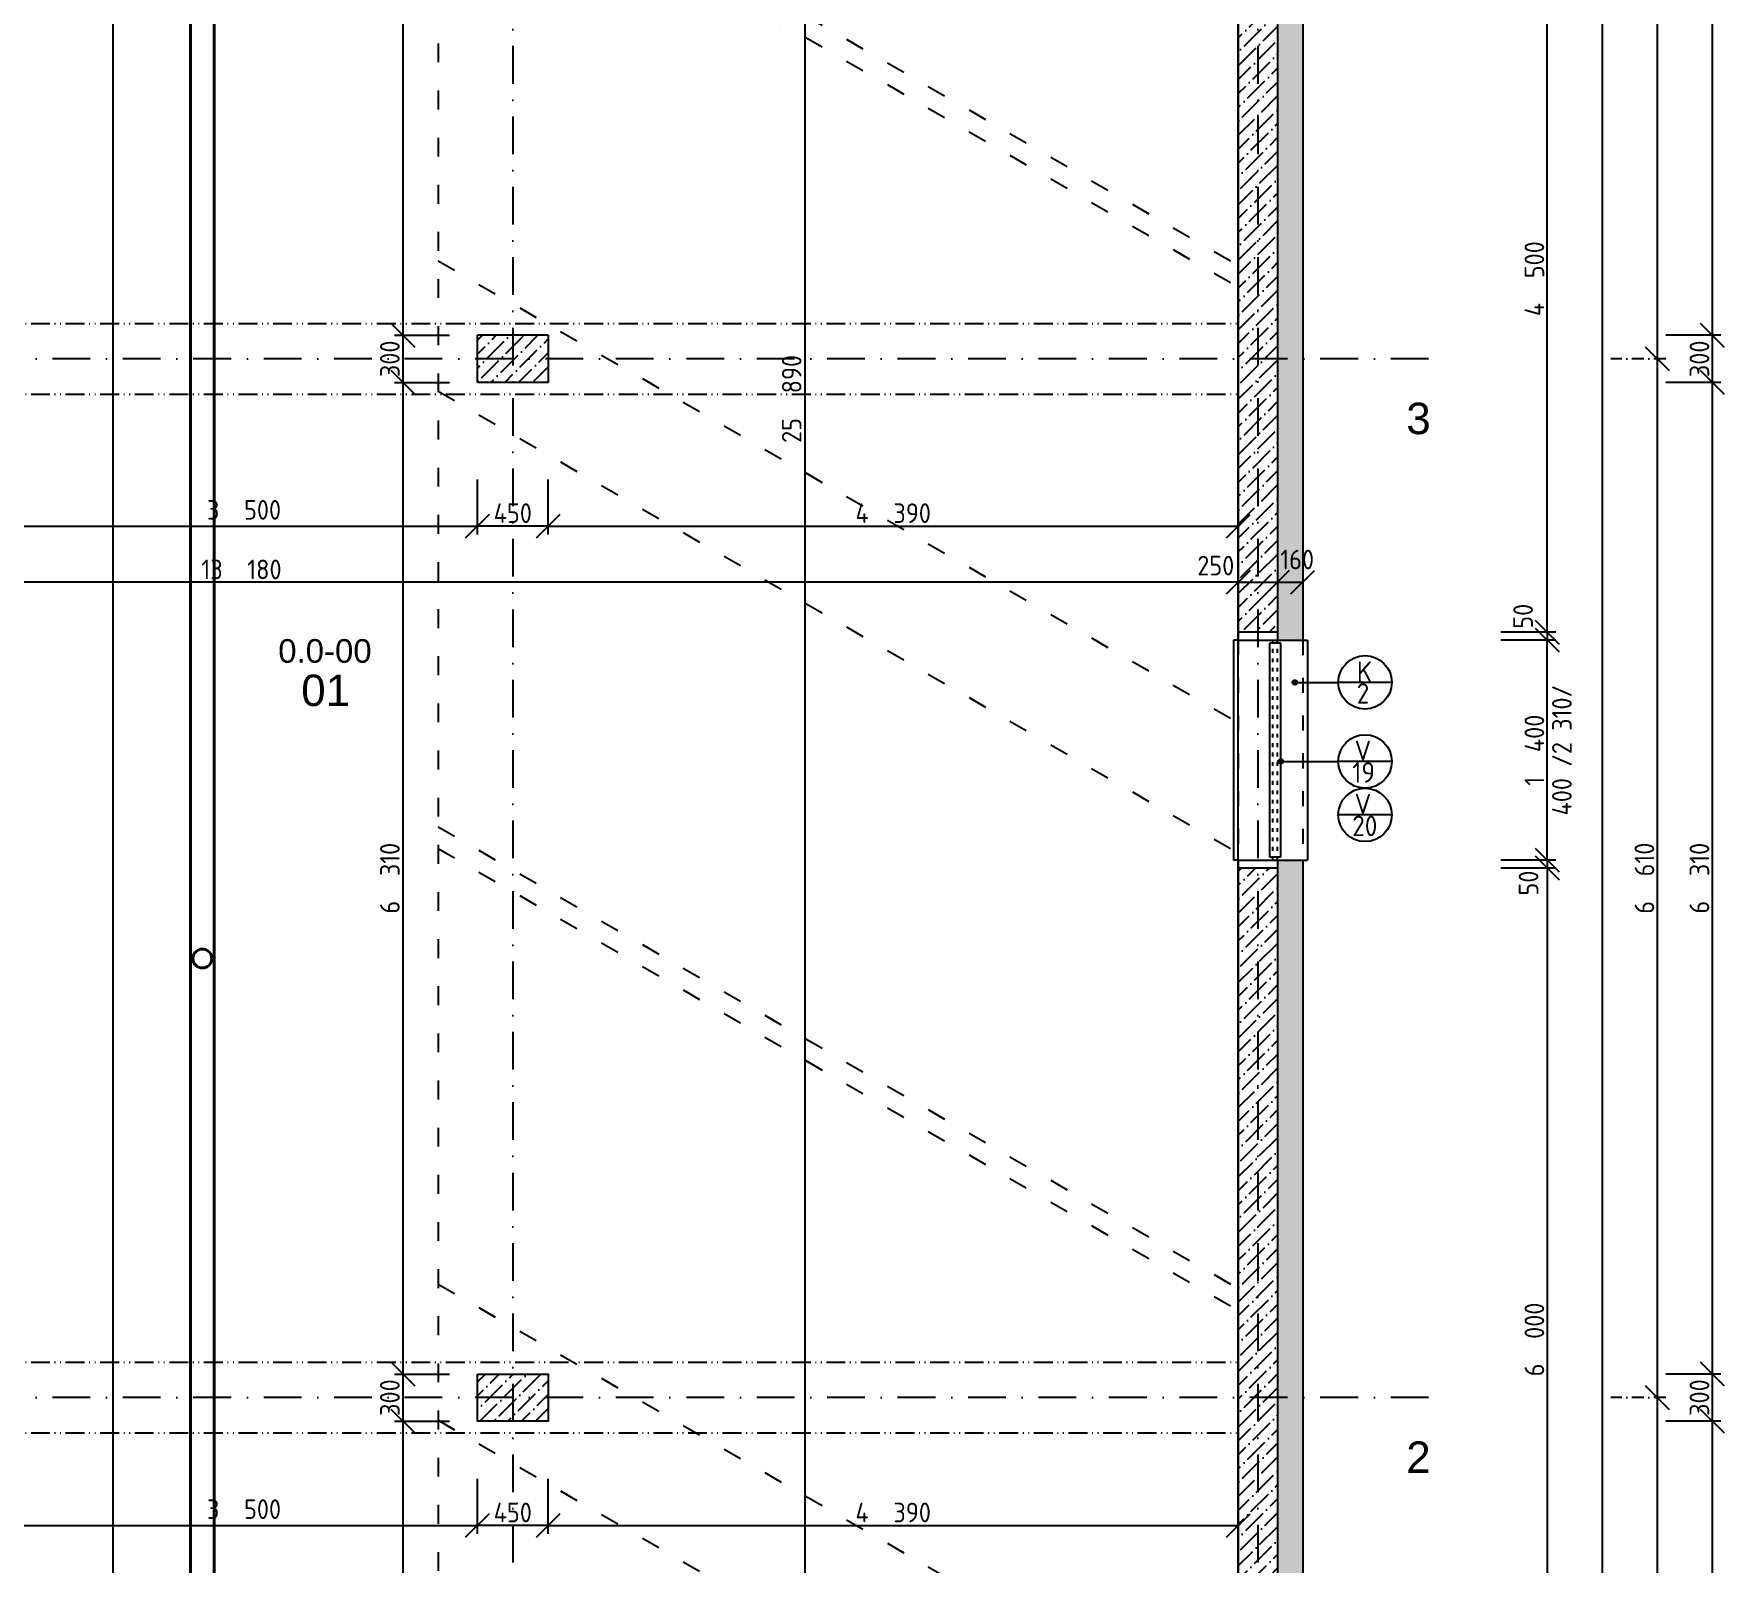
# Model space of a CAD drawing. Extents: x 4511820 to 5180432, y -1526536 to -944957.
# Drawn here: x 5033009 to 5043762, y -1426022 to -1416290 of the extents above; entities that cross this region are included whole.
import ezdxf

# ---------------------------------------------------------------- set-up
doc = ezdxf.new("R2010")
doc.units = 0
doc.header["$MEASUREMENT"] = 0
for name, pattern in [('ACAD_ISO03W100', [30, 12, -18]), ('ACAD_ISO12W100', [22, 12, -3, 0.5, -3, 0.5, -3]), ('BODKOCIARKOVANA_3', [5.6, 3, -1.3, 0, -1.3])]:
    doc.linetypes.add(name, pattern=pattern)
doc.layers.get('0').update_dxf_attribs({"linetype": 'CONTINUOUS'})
doc.layers.get('Defpoints').update_dxf_attribs({"color": 61, "linetype": 'CONTINUOUS'})
for name, color, linetype in [('KÓTY', 4, 'CONTINUOUS'), ('MÚRY', 1, 'CONTINUOUS'), ('OKNÁ', 143, 'CONTINUOUS'), ('osi', 253, 'CONTINUOUS'), ('Plochy', 41, 'CONTINUOUS'), ('POPIS', 7, 'CONTINUOUS'), ('POZEMOK', 7, 'CONTINUOUS'), ('TENKÁ', 7, 'CONTINUOUS'), ('ŠRAFY', 82, 'CONTINUOUS')]:
    doc.layers.add(name, color=color, linetype=linetype)
doc.layers.add('zz-kanal-daždová', color=136, linetype='CONTINUOUS', lineweight=40)
doc.styles.add('ARIAL', font='arial.ttf')
doc.styles.add('styl1', font='arial.ttf')
doc.styles.add('STYLE1', font='isocp.shx')
doc.dimstyles.new('STANDARD-50', dxfattribs={"dimtxt": 125, "dimasz": 150, "dimexe": 10, "dimexo": 200, "dimgap": 20, "dimtad": 1, "dimdsep": 46, "dimlunit": 6, "dimtxsty": 'STYLE1', "dimblk1": 'OBLIQUE', "dimblk2": 'OBLIQUE', "dimsah": 1, "dimcen": 2.5, "dimse1": 1, "dimse2": 1, "dimadec": 0, "dimazin": 0, "dimtfac": 1, "dimtmove": 1, "dimatfit": 3, "dimldrblk": 'OBLIQUE', "dimfxl": 1, "dimtolj": 1, "dimtzin": 0, "dimarcsym": 0})
pattern_1 = [(45, (584112, 0), (33.1456304, 121.533978), [156.25, -31.25, 0, -31.25])]
pattern_2 = [(0, (9e-09, -175781), (0, 43.3012702), [25, -50]), (120, (9e-09, -175781), (-37.5, -21.6506351), [25, -50]), (60, (25, -175781), (-37.5, 21.6506351), [25, -50])]

# ---------------------------------------------------------------- blocks, each defined once
blk = doc.blocks.new('_OBLIQUE')
at = {"color": 0, "linetype": 'ByBlock'}
blk.add_line((-0.5, -0.5), (0.5, 0.5), dxfattribs=at)
blk = doc.blocks.new('*D13440')
at = {"layer": 'Defpoints', "color": 0}
for p in [(5041881, -1411938), (5041881, -1418358), (5043337, -1418358)]:
    blk.add_point(p, dxfattribs=at)
at = {"layer": 'KÓTY', "color": 0, "lineweight": -2}
blk.add_line((5043337, -1411938), (5043337, -1418358), dxfattribs=at)
at = {"layer": 'KÓTY', "color": 0, "linetype": 'ByBlock', "lineweight": -2, "xscale": 150, "yscale": 150, "zscale": 150}
for p, rotation in [((5043337, -1411938), 90), ((5043337, -1418358), 270)]:
    blk.add_blockref('_OBLIQUE', p, dxfattribs=dict(at, rotation=rotation))
at = {"layer": 'KÓTY', "color": 0, "insert": (5043255, -1415148), "char_height": 125, "attachment_point": 5, "rotation": 90, "style": 'STYLE1'}
blk.add_mtext('\\A1;6ﾠ420', dxfattribs=at)
blk = doc.blocks.new('*D13441')
at = {"layer": 'Defpoints', "color": 0}
for p in [(5041881, -1418358), (5041881, -1424968), (5043337, -1424968)]:
    blk.add_point(p, dxfattribs=at)
at = {"layer": 'KÓTY', "color": 0, "lineweight": -2}
blk.add_line((5043337, -1418358), (5043337, -1424968), dxfattribs=at)
at = {"layer": 'KÓTY', "color": 0, "linetype": 'ByBlock', "lineweight": -2, "xscale": 150, "yscale": 150, "zscale": 150}
for p, rotation in [((5043337, -1418358), 90), ((5043337, -1424968), 270)]:
    blk.add_blockref('_OBLIQUE', p, dxfattribs=dict(at, rotation=rotation))
at = {"layer": 'KÓTY', "color": 0, "insert": (5043255, -1421663), "char_height": 125, "attachment_point": 5, "rotation": 90, "style": 'STYLE1'}
blk.add_mtext('\\A1;6ﾠ610', dxfattribs=at)
blk = doc.blocks.new('*D13442')
at = {"layer": 'Defpoints', "color": 0}
for p in [(5041881, -1424968), (5041881, -1431683), (5043337, -1431683)]:
    blk.add_point(p, dxfattribs=at)
at = {"layer": 'KÓTY', "color": 0, "lineweight": -2}
blk.add_line((5043337, -1424968), (5043337, -1431683), dxfattribs=at)
at = {"layer": 'KÓTY', "color": 0, "linetype": 'ByBlock', "lineweight": -2, "xscale": 150, "yscale": 150, "zscale": 150}
for p, rotation in [((5043337, -1424968), 90), ((5043337, -1431683), 270)]:
    blk.add_blockref('_OBLIQUE', p, dxfattribs=dict(at, rotation=rotation))
at = {"layer": 'KÓTY', "color": 0, "insert": (5043255, -1428326), "char_height": 125, "attachment_point": 5, "rotation": 90, "style": 'STYLE1'}
blk.add_mtext('\\A1;6ﾠ715', dxfattribs=at)
blk = doc.blocks.new('*D13444')
at = {"layer": 'Defpoints', "color": 0}
for p in [(5040921, -1398998), (5040921, -1431808), (5042987, -1431808)]:
    blk.add_point(p, dxfattribs=at)
at = {"layer": 'KÓTY', "color": 0, "lineweight": -2}
blk.add_line((5042987, -1398998), (5042987, -1431808), dxfattribs=at)
at = {"layer": 'KÓTY', "color": 0, "linetype": 'ByBlock', "lineweight": -2, "xscale": 150, "yscale": 150, "zscale": 150}
for p, rotation in [((5042987, -1398998), 90), ((5042987, -1431808), 270)]:
    blk.add_blockref('_OBLIQUE', p, dxfattribs=dict(at, rotation=rotation))
at = {"layer": 'KÓTY', "color": 0, "insert": (5042905, -1415403), "char_height": 125, "attachment_point": 5, "rotation": 90, "style": 'STYLE1'}
blk.add_mtext('\\A1;32ﾠ810', dxfattribs=at)
blk = doc.blocks.new('*D13448')
at = {"layer": 'Defpoints', "color": 0}
for p in [(5040541, -1412088), (5040541, -1418208), (5043687, -1418208)]:
    blk.add_point(p, dxfattribs=at)
at = {"layer": 'KÓTY', "color": 0, "lineweight": -2}
blk.add_line((5043687, -1412088), (5043687, -1418208), dxfattribs=at)
at = {"layer": 'KÓTY', "color": 0, "linetype": 'ByBlock', "lineweight": -2, "xscale": 150, "yscale": 150, "zscale": 150}
for p, rotation in [((5043687, -1412088), 90), ((5043687, -1418208), 270)]:
    blk.add_blockref('_OBLIQUE', p, dxfattribs=dict(at, rotation=rotation))
at = {"layer": 'KÓTY', "color": 0, "insert": (5043605, -1415148), "char_height": 125, "attachment_point": 5, "rotation": 90, "style": 'STYLE1'}
blk.add_mtext('\\A1;6ﾠ120', dxfattribs=at)
blk = doc.blocks.new('*D13449')
at = {"layer": 'Defpoints', "color": 0}
for p in [(5040541, -1418208), (5040541, -1418508), (5043687, -1418508)]:
    blk.add_point(p, dxfattribs=at)
at = {"layer": 'KÓTY', "color": 0, "lineweight": -2}
blk.add_line((5043687, -1418208), (5043687, -1418508), dxfattribs=at)
at = {"layer": 'KÓTY', "color": 0, "linetype": 'ByBlock', "lineweight": -2, "xscale": 150, "yscale": 150, "zscale": 150}
for p, rotation in [((5043687, -1418208), 90), ((5043687, -1418508), 270)]:
    blk.add_blockref('_OBLIQUE', p, dxfattribs=dict(at, rotation=rotation))
at = {"layer": 'KÓTY', "color": 0, "insert": (5043605, -1418358), "char_height": 125, "attachment_point": 5, "rotation": 90, "style": 'STYLE1'}
blk.add_mtext('\\A1;300', dxfattribs=at)
blk = doc.blocks.new('*D13450')
at = {"layer": 'Defpoints', "color": 0}
for p in [(5040541, -1418508), (5040541, -1424818), (5043687, -1424818)]:
    blk.add_point(p, dxfattribs=at)
at = {"layer": 'KÓTY', "color": 0, "lineweight": -2}
blk.add_line((5043687, -1418508), (5043687, -1424818), dxfattribs=at)
at = {"layer": 'KÓTY', "color": 0, "linetype": 'ByBlock', "lineweight": -2, "xscale": 150, "yscale": 150, "zscale": 150}
for p, rotation in [((5043687, -1418508), 90), ((5043687, -1424818), 270)]:
    blk.add_blockref('_OBLIQUE', p, dxfattribs=dict(at, rotation=rotation))
at = {"layer": 'KÓTY', "color": 0, "insert": (5043605, -1421663), "char_height": 125, "attachment_point": 5, "rotation": 90, "style": 'STYLE1'}
blk.add_mtext('\\A1;6ﾠ310', dxfattribs=at)
blk = doc.blocks.new('*D13451')
at = {"layer": 'Defpoints', "color": 0}
for p in [(5040541, -1424818), (5040541, -1425118), (5043687, -1425118)]:
    blk.add_point(p, dxfattribs=at)
at = {"layer": 'KÓTY', "color": 0, "lineweight": -2}
blk.add_line((5043687, -1424818), (5043687, -1425118), dxfattribs=at)
at = {"layer": 'KÓTY', "color": 0, "linetype": 'ByBlock', "lineweight": -2, "xscale": 150, "yscale": 150, "zscale": 150}
for p, rotation in [((5043687, -1424818), 90), ((5043687, -1425118), 270)]:
    blk.add_blockref('_OBLIQUE', p, dxfattribs=dict(at, rotation=rotation))
at = {"layer": 'KÓTY', "color": 0, "insert": (5043605, -1424968), "char_height": 125, "attachment_point": 5, "rotation": 90, "style": 'STYLE1'}
blk.add_mtext('\\A1;300', dxfattribs=at)
blk = doc.blocks.new('*D13452')
at = {"layer": 'Defpoints', "color": 0}
for p in [(5040541, -1425118), (5040910, -1431558), (5043687, -1431558)]:
    blk.add_point(p, dxfattribs=at)
at = {"layer": 'KÓTY', "color": 0, "lineweight": -2}
blk.add_line((5043687, -1425118), (5043687, -1431558), dxfattribs=at)
at = {"layer": 'KÓTY', "color": 0, "linetype": 'ByBlock', "lineweight": -2, "xscale": 150, "yscale": 150, "zscale": 150}
for p, rotation in [((5043687, -1425118), 90), ((5043687, -1431558), 270)]:
    blk.add_blockref('_OBLIQUE', p, dxfattribs=dict(at, rotation=rotation))
at = {"layer": 'KÓTY', "color": 0, "insert": (5043605, -1428338), "char_height": 125, "attachment_point": 5, "rotation": 90, "style": 'STYLE1'}
blk.add_mtext('\\A1;6ﾠ440', dxfattribs=at)
blk = doc.blocks.new('*D13456')
at = {"layer": 'Defpoints', "color": 0}
for p in [(5040921, -1420148), (5042637, -1420148), (5040921, -1421548)]:
    blk.add_point(p, dxfattribs=at)
at = {"layer": 'KÓTY', "color": 0, "lineweight": -2}
blk.add_line((5042637, -1421548), (5042637, -1420148), dxfattribs=at)
at = {"layer": 'KÓTY', "color": 0, "linetype": 'ByBlock', "lineweight": -2, "xscale": 150, "yscale": 150, "zscale": 150}
for p, rotation in [((5042637, -1420148), 90), ((5042637, -1421548), 270)]:
    blk.add_blockref('_OBLIQUE', p, dxfattribs=dict(at, rotation=rotation))
at = {"layer": 'KÓTY', "color": 0, "insert": (5042555, -1420848), "char_height": 125, "attachment_point": 5, "rotation": 90, "style": 'STYLE1'}
blk.add_mtext('\\A1;1ﾠ400', dxfattribs=at)
blk = doc.blocks.new('*D13457')
at = {"layer": 'Defpoints', "color": 0}
for p in [(5040921, -1415598), (5042637, -1415598), (5040921, -1420098)]:
    blk.add_point(p, dxfattribs=at)
at = {"layer": 'KÓTY', "color": 0, "lineweight": -2}
blk.add_line((5042637, -1420098), (5042637, -1415598), dxfattribs=at)
at = {"layer": 'KÓTY', "color": 0, "linetype": 'ByBlock', "lineweight": -2, "xscale": 150, "yscale": 150, "zscale": 150}
for p, rotation in [((5042637, -1415598), 90), ((5042637, -1420098), 270)]:
    blk.add_blockref('_OBLIQUE', p, dxfattribs=dict(at, rotation=rotation))
at = {"layer": 'KÓTY', "color": 0, "insert": (5042555, -1417848), "char_height": 125, "attachment_point": 5, "rotation": 90, "style": 'STYLE1'}
blk.add_mtext('\\A1;4ﾠ500', dxfattribs=at)
blk = doc.blocks.new('*D13470')
at = {"layer": 'Defpoints', "color": 0}
for p in [(5040921, -1420098), (5040921, -1420148), (5042637, -1420148)]:
    blk.add_point(p, dxfattribs=at)
at = {"layer": 'KÓTY', "color": 0, "lineweight": -2}
blk.add_line((5042637, -1420098), (5042637, -1420148), dxfattribs=at)
at = {"layer": 'KÓTY', "color": 0, "linetype": 'ByBlock', "lineweight": -2, "xscale": 150, "yscale": 150, "zscale": 150}
for p, rotation in [((5042637, -1420098), 90), ((5042637, -1420148), 270)]:
    blk.add_blockref('_OBLIQUE', p, dxfattribs=dict(at, rotation=rotation))
at = {"layer": 'KÓTY', "color": 0, "insert": (5042483, -1419996), "char_height": 125, "attachment_point": 5, "rotation": 90, "style": 'STYLE1'}
blk.add_mtext('\\A1;50', dxfattribs=at)
blk = doc.blocks.new('*D13471')
at = {"layer": 'Defpoints', "color": 0}
for p in [(5040921, -1421548), (5040921, -1421598), (5042637, -1421598)]:
    blk.add_point(p, dxfattribs=at)
at = {"layer": 'KÓTY', "color": 0, "lineweight": -2}
blk.add_line((5042637, -1421548), (5042637, -1421598), dxfattribs=at)
at = {"layer": 'KÓTY', "color": 0, "linetype": 'ByBlock', "lineweight": -2, "xscale": 150, "yscale": 150, "zscale": 150}
for p, rotation in [((5042637, -1421548), 90), ((5042637, -1421598), 270)]:
    blk.add_blockref('_OBLIQUE', p, dxfattribs=dict(at, rotation=rotation))
at = {"layer": 'KÓTY', "color": 0, "insert": (5042518, -1421694), "char_height": 125, "attachment_point": 5, "rotation": 90, "style": 'STYLE1'}
blk.add_mtext('\\A1;50', dxfattribs=at)
blk = doc.blocks.new('*D14942')
at = {"layer": 'Defpoints', "color": 0}
for p in [(5040921, -1421598), (5040921, -1427598), (5042637, -1427598)]:
    blk.add_point(p, dxfattribs=at)
at = {"layer": 'KÓTY', "color": 0, "lineweight": -2}
blk.add_line((5042637, -1421598), (5042637, -1427598), dxfattribs=at)
at = {"layer": 'KÓTY', "color": 0, "linetype": 'ByBlock', "lineweight": -2, "xscale": 150, "yscale": 150, "zscale": 150}
for p, rotation in [((5042637, -1421598), 90), ((5042637, -1427598), 270)]:
    blk.add_blockref('_OBLIQUE', p, dxfattribs=dict(at, rotation=rotation))
at = {"layer": 'KÓTY', "color": 0, "insert": (5042555, -1424598), "char_height": 125, "attachment_point": 5, "rotation": 90, "style": 'STYLE1'}
blk.add_mtext('\\A1;6ﾠ000', dxfattribs=at)
blk = doc.blocks.new('*D21689')
at = {"layer": 'Defpoints', "color": 0}
for p in [(5038656, -1405668), (5037913, -1431558), (5038656, -1431558)]:
    blk.add_point(p, dxfattribs=at)
at = {"layer": 'KÓTY', "color": 0, "lineweight": -2}
blk.add_line((5037913, -1405668), (5037913, -1431558), dxfattribs=at)
at = {"layer": 'KÓTY', "color": 0, "linetype": 'ByBlock', "lineweight": -2, "xscale": 150, "yscale": 150, "zscale": 150}
for p, rotation in [((5037913, -1405668), 90), ((5037913, -1431558), 270)]:
    blk.add_blockref('_OBLIQUE', p, dxfattribs=dict(at, rotation=rotation))
at = {"layer": 'KÓTY', "color": 0, "insert": (5037830, -1418613), "char_height": 125, "attachment_point": 5, "rotation": 90, "style": 'STYLE1'}
blk.add_mtext('\\A1;25ﾠ890', dxfattribs=at)
blk = doc.blocks.new('*D21699')
at = {"layer": 'Defpoints', "color": 0}
for p in [(5040671, -1417315), (5027491, -1417390), (5027491, -1419779)]:
    blk.add_point(p, dxfattribs=at)
at = {"layer": 'KÓTY', "color": 0, "lineweight": -2}
blk.add_line((5040671, -1419779), (5027491, -1419779), dxfattribs=at)
at = {"layer": 'KÓTY', "color": 0, "linetype": 'ByBlock', "lineweight": -2, "xscale": 150, "yscale": 150, "zscale": 150, "rotation": 180}
blk.add_blockref('_OBLIQUE', (5027491, -1419779), dxfattribs=at)
at = {"layer": 'KÓTY', "color": 0, "linetype": 'ByBlock', "lineweight": -2, "xscale": 150, "yscale": 150, "zscale": 150}
blk.add_blockref('_OBLIQUE', (5040671, -1419779), dxfattribs=at)
at = {"layer": 'KÓTY', "color": 0, "insert": (5034330, -1419698), "char_height": 125, "attachment_point": 5, "style": 'STYLE1'}
blk.add_mtext('\\A1;13ﾠ180', dxfattribs=at)
blk = doc.blocks.new('*D21700')
at = {"layer": 'Defpoints', "color": 0}
for p in [(5036281, -1417650), (5040671, -1417650), (5040671, -1419423)]:
    blk.add_point(p, dxfattribs=at)
at = {"layer": 'KÓTY', "color": 0, "lineweight": -2}
blk.add_line((5036281, -1419423), (5040671, -1419423), dxfattribs=at)
at = {"layer": 'KÓTY', "color": 0, "linetype": 'ByBlock', "lineweight": -2, "xscale": 150, "yscale": 150, "zscale": 150, "rotation": 180}
blk.add_blockref('_OBLIQUE', (5036281, -1419423), dxfattribs=at)
at = {"layer": 'KÓTY', "color": 0, "linetype": 'ByBlock', "lineweight": -2, "xscale": 150, "yscale": 150, "zscale": 150}
blk.add_blockref('_OBLIQUE', (5040671, -1419423), dxfattribs=at)
at = {"layer": 'KÓTY', "color": 0, "insert": (5038476, -1419340), "char_height": 125, "attachment_point": 5, "style": 'STYLE1'}
blk.add_mtext('\\A1;4ﾠ390', dxfattribs=at)
blk = doc.blocks.new('*D21701')
at = {"layer": 'Defpoints', "color": 0}
for p in [(5035831, -1417650), (5036281, -1417650), (5035831, -1419423)]:
    blk.add_point(p, dxfattribs=at)
at = {"layer": 'KÓTY', "color": 0, "lineweight": -2}
blk.add_line((5036281, -1419423), (5035831, -1419423), dxfattribs=at)
at = {"layer": 'KÓTY', "color": 0, "linetype": 'ByBlock', "lineweight": -2, "xscale": 150, "yscale": 150, "zscale": 150, "rotation": 180}
blk.add_blockref('_OBLIQUE', (5035831, -1419423), dxfattribs=at)
at = {"layer": 'KÓTY', "color": 0, "linetype": 'ByBlock', "lineweight": -2, "xscale": 150, "yscale": 150, "zscale": 150}
blk.add_blockref('_OBLIQUE', (5036281, -1419423), dxfattribs=at)
at = {"layer": 'KÓTY', "color": 0, "insert": (5036056, -1419340), "char_height": 125, "attachment_point": 5, "style": 'STYLE1'}
blk.add_mtext('\\A1;450', dxfattribs=at)
blk = doc.blocks.new('*D21702')
at = {"layer": 'Defpoints', "color": 0}
for p in [(5032331, -1417650), (5035831, -1417650), (5035831, -1419423)]:
    blk.add_point(p, dxfattribs=at)
at = {"layer": 'KÓTY', "color": 0, "lineweight": -2}
blk.add_line((5032331, -1419423), (5035831, -1419423), dxfattribs=at)
at = {"layer": 'KÓTY', "color": 0, "linetype": 'ByBlock', "lineweight": -2, "xscale": 150, "yscale": 150, "zscale": 150, "rotation": 180}
blk.add_blockref('_OBLIQUE', (5032331, -1419423), dxfattribs=at)
at = {"layer": 'KÓTY', "color": 0, "linetype": 'ByBlock', "lineweight": -2, "xscale": 150, "yscale": 150, "zscale": 150}
blk.add_blockref('_OBLIQUE', (5035831, -1419423), dxfattribs=at)
at = {"layer": 'KÓTY', "color": 0, "insert": (5034346, -1419319), "char_height": 125, "attachment_point": 5, "style": 'STYLE1'}
blk.add_mtext('\\A1;3ﾠ500', dxfattribs=at)
blk = doc.blocks.new('*D21705')
at = {"layer": 'Defpoints', "color": 0}
for p in [(5040671, -1419779), (5040921, -1419779), (5040921, -1419779)]:
    blk.add_point(p, dxfattribs=at)
at = {"layer": 'KÓTY', "color": 0, "lineweight": -2}
blk.add_line((5040671, -1419779), (5040921, -1419779), dxfattribs=at)
at = {"layer": 'KÓTY', "color": 0, "linetype": 'ByBlock', "lineweight": -2, "xscale": 150, "yscale": 150, "zscale": 150, "rotation": 180}
blk.add_blockref('_OBLIQUE', (5040671, -1419779), dxfattribs=at)
at = {"layer": 'KÓTY', "color": 0, "linetype": 'ByBlock', "lineweight": -2, "xscale": 150, "yscale": 150, "zscale": 150}
blk.add_blockref('_OBLIQUE', (5040921, -1419779), dxfattribs=at)
at = {"layer": 'KÓTY', "color": 0, "insert": (5040528, -1419674), "char_height": 125, "attachment_point": 5, "style": 'STYLE1'}
blk.add_mtext('\\A1;250', dxfattribs=at)
blk = doc.blocks.new('*D21706')
at = {"layer": 'Defpoints', "color": 0}
for p in [(5040921, -1419779), (5041081, -1419779), (5041081, -1419779)]:
    blk.add_point(p, dxfattribs=at)
at = {"layer": 'KÓTY', "color": 0, "lineweight": -2}
blk.add_line((5040921, -1419779), (5041081, -1419779), dxfattribs=at)
at = {"layer": 'KÓTY', "color": 0, "linetype": 'ByBlock', "lineweight": -2, "xscale": 150, "yscale": 150, "zscale": 150, "rotation": 180}
blk.add_blockref('_OBLIQUE', (5040921, -1419779), dxfattribs=at)
at = {"layer": 'KÓTY', "color": 0, "linetype": 'ByBlock', "lineweight": -2, "xscale": 150, "yscale": 150, "zscale": 150}
blk.add_blockref('_OBLIQUE', (5041081, -1419779), dxfattribs=at)
at = {"layer": 'KÓTY', "color": 0, "insert": (5041046, -1419635), "char_height": 125, "attachment_point": 5, "style": 'STYLE1'}
blk.add_mtext('\\A1;160', dxfattribs=at)
blk = doc.blocks.new('*D21752')
at = {"layer": 'Defpoints', "color": 0}
for p in [(5035831, -1412088), (5035357, -1418208), (5035831, -1418208)]:
    blk.add_point(p, dxfattribs=at)
at = {"layer": 'KÓTY', "color": 0, "lineweight": -2}
blk.add_line((5035357, -1412088), (5035357, -1418208), dxfattribs=at)
at = {"layer": 'KÓTY', "color": 0, "linetype": 'ByBlock', "lineweight": -2, "xscale": 150, "yscale": 150, "zscale": 150}
for p, rotation in [((5035357, -1412088), 90), ((5035357, -1418208), 270)]:
    blk.add_blockref('_OBLIQUE', p, dxfattribs=dict(at, rotation=rotation))
at = {"layer": 'KÓTY', "color": 0, "insert": (5035274, -1415148), "char_height": 125, "attachment_point": 5, "rotation": 90, "style": 'STYLE1'}
blk.add_mtext('\\A1;6ﾠ120', dxfattribs=at)
blk = doc.blocks.new('*D21753')
at = {"layer": 'Defpoints', "color": 0}
for p in [(5035831, -1418508), (5035357, -1424818), (5035831, -1424818)]:
    blk.add_point(p, dxfattribs=at)
at = {"layer": 'KÓTY', "color": 0, "lineweight": -2}
blk.add_line((5035357, -1418508), (5035357, -1424818), dxfattribs=at)
at = {"layer": 'KÓTY', "color": 0, "linetype": 'ByBlock', "lineweight": -2, "xscale": 150, "yscale": 150, "zscale": 150}
for p, rotation in [((5035357, -1418508), 90), ((5035357, -1424818), 270)]:
    blk.add_blockref('_OBLIQUE', p, dxfattribs=dict(at, rotation=rotation))
at = {"layer": 'KÓTY', "color": 0, "insert": (5035274, -1421663), "char_height": 125, "attachment_point": 5, "rotation": 90, "style": 'STYLE1'}
blk.add_mtext('\\A1;6ﾠ310', dxfattribs=at)
blk = doc.blocks.new('*D21754')
at = {"layer": 'Defpoints', "color": 0}
for p in [(5035831, -1425118), (5035357, -1431558), (5036031, -1431558)]:
    blk.add_point(p, dxfattribs=at)
at = {"layer": 'KÓTY', "color": 0, "lineweight": -2}
blk.add_line((5035357, -1425118), (5035357, -1431558), dxfattribs=at)
at = {"layer": 'KÓTY', "color": 0, "linetype": 'ByBlock', "lineweight": -2, "xscale": 150, "yscale": 150, "zscale": 150}
for p, rotation in [((5035357, -1425118), 90), ((5035357, -1431558), 270)]:
    blk.add_blockref('_OBLIQUE', p, dxfattribs=dict(at, rotation=rotation))
at = {"layer": 'KÓTY', "color": 0, "insert": (5035274, -1428338), "char_height": 125, "attachment_point": 5, "rotation": 90, "style": 'STYLE1'}
blk.add_mtext('\\A1;6ﾠ440', dxfattribs=at)
blk = doc.blocks.new('*D21755')
at = {"layer": 'Defpoints', "color": 0}
for p in [(5035831, -1418208), (5035357, -1418508), (5035831, -1418508)]:
    blk.add_point(p, dxfattribs=at)
at = {"layer": 'KÓTY', "color": 0, "lineweight": -2}
blk.add_line((5035357, -1418208), (5035357, -1418508), dxfattribs=at)
at = {"layer": 'KÓTY', "color": 0, "linetype": 'ByBlock', "lineweight": -2, "xscale": 150, "yscale": 150, "zscale": 150}
for p, rotation in [((5035357, -1418208), 90), ((5035357, -1418508), 270)]:
    blk.add_blockref('_OBLIQUE', p, dxfattribs=dict(at, rotation=rotation))
at = {"layer": 'KÓTY', "color": 0, "insert": (5035274, -1418358), "char_height": 125, "attachment_point": 5, "rotation": 90, "style": 'STYLE1'}
blk.add_mtext('\\A1;300', dxfattribs=at)
blk = doc.blocks.new('*D21756')
at = {"layer": 'Defpoints', "color": 0}
for p in [(5035831, -1424818), (5035357, -1425118), (5035831, -1425118)]:
    blk.add_point(p, dxfattribs=at)
at = {"layer": 'KÓTY', "color": 0, "lineweight": -2}
blk.add_line((5035357, -1424818), (5035357, -1425118), dxfattribs=at)
at = {"layer": 'KÓTY', "color": 0, "linetype": 'ByBlock', "lineweight": -2, "xscale": 150, "yscale": 150, "zscale": 150}
for p, rotation in [((5035357, -1424818), 90), ((5035357, -1425118), 270)]:
    blk.add_blockref('_OBLIQUE', p, dxfattribs=dict(at, rotation=rotation))
at = {"layer": 'KÓTY', "color": 0, "insert": (5035274, -1424968), "char_height": 125, "attachment_point": 5, "rotation": 90, "style": 'STYLE1'}
blk.add_mtext('\\A1;300', dxfattribs=at)
blk = doc.blocks.new('*D21758')
at = {"layer": 'Defpoints', "color": 0}
for p in [(5036281, -1424009), (5040671, -1424009), (5040671, -1425782)]:
    blk.add_point(p, dxfattribs=at)
at = {"layer": 'KÓTY', "color": 0, "lineweight": -2}
blk.add_line((5036281, -1425782), (5040671, -1425782), dxfattribs=at)
at = {"layer": 'KÓTY', "color": 0, "linetype": 'ByBlock', "lineweight": -2, "xscale": 150, "yscale": 150, "zscale": 150, "rotation": 180}
blk.add_blockref('_OBLIQUE', (5036281, -1425782), dxfattribs=at)
at = {"layer": 'KÓTY', "color": 0, "linetype": 'ByBlock', "lineweight": -2, "xscale": 150, "yscale": 150, "zscale": 150}
blk.add_blockref('_OBLIQUE', (5040671, -1425782), dxfattribs=at)
at = {"layer": 'KÓTY', "color": 0, "insert": (5038476, -1425699), "char_height": 125, "attachment_point": 5, "style": 'STYLE1'}
blk.add_mtext('\\A1;4ﾠ390', dxfattribs=at)
blk = doc.blocks.new('*D21759')
at = {"layer": 'Defpoints', "color": 0}
for p in [(5035831, -1424009), (5036281, -1424009), (5035831, -1425782)]:
    blk.add_point(p, dxfattribs=at)
at = {"layer": 'KÓTY', "color": 0, "lineweight": -2}
blk.add_line((5036281, -1425782), (5035831, -1425782), dxfattribs=at)
at = {"layer": 'KÓTY', "color": 0, "linetype": 'ByBlock', "lineweight": -2, "xscale": 150, "yscale": 150, "zscale": 150, "rotation": 180}
blk.add_blockref('_OBLIQUE', (5035831, -1425782), dxfattribs=at)
at = {"layer": 'KÓTY', "color": 0, "linetype": 'ByBlock', "lineweight": -2, "xscale": 150, "yscale": 150, "zscale": 150}
blk.add_blockref('_OBLIQUE', (5036281, -1425782), dxfattribs=at)
at = {"layer": 'KÓTY', "color": 0, "insert": (5036056, -1425699), "char_height": 125, "attachment_point": 5, "style": 'STYLE1'}
blk.add_mtext('\\A1;450', dxfattribs=at)
blk = doc.blocks.new('*D21760')
at = {"layer": 'Defpoints', "color": 0}
for p in [(5032331, -1424009), (5035831, -1424009), (5035831, -1425782)]:
    blk.add_point(p, dxfattribs=at)
at = {"layer": 'KÓTY', "color": 0, "lineweight": -2}
blk.add_line((5032331, -1425782), (5035831, -1425782), dxfattribs=at)
at = {"layer": 'KÓTY', "color": 0, "linetype": 'ByBlock', "lineweight": -2, "xscale": 150, "yscale": 150, "zscale": 150, "rotation": 180}
blk.add_blockref('_OBLIQUE', (5032331, -1425782), dxfattribs=at)
at = {"layer": 'KÓTY', "color": 0, "linetype": 'ByBlock', "lineweight": -2, "xscale": 150, "yscale": 150, "zscale": 150}
blk.add_blockref('_OBLIQUE', (5035831, -1425782), dxfattribs=at)
at = {"layer": 'KÓTY', "color": 0, "insert": (5034346, -1425678), "char_height": 125, "attachment_point": 5, "style": 'STYLE1'}
blk.add_mtext('\\A1;3ﾠ500', dxfattribs=at)
blk = doc.blocks.new('*D21768')
at = {"layer": 'Defpoints', "color": 0}
for p in [(5034056, -1398998), (5033512, -1431558), (5034031, -1431558)]:
    blk.add_point(p, dxfattribs=at)
at = {"layer": 'KÓTY', "color": 0, "lineweight": -2}
blk.add_line((5033512, -1398998), (5033512, -1431558), dxfattribs=at)
at = {"layer": 'KÓTY', "color": 0, "linetype": 'ByBlock', "lineweight": -2, "xscale": 150, "yscale": 150, "zscale": 150}
for p, rotation in [((5033512, -1398998), 90), ((5033512, -1431558), 270)]:
    blk.add_blockref('_OBLIQUE', p, dxfattribs=dict(at, rotation=rotation))
at = {"layer": 'KÓTY', "color": 0, "insert": (5033430, -1415278), "char_height": 125, "attachment_point": 5, "rotation": 90, "style": 'STYLE1'}
blk.add_mtext('\\A1;32ﾠ560', dxfattribs=at)

msp = doc.modelspace()

# ---------------------------------------------------------------- hatches: boundary and pattern name
at = {"layer": 'TENKÁ'}
h = msp.add_hatch(color=256, dxfattribs=at)
h.dxf.hatch_style = 1
h.paths.add_polyline_path([(5041045.827, -1420416.814, 2.414213562), (5041030.827, -1420431.814, 0.414213562)])
h = msp.add_hatch(color=256, dxfattribs=at)
h.dxf.hatch_style = 1
h.paths.add_polyline_path([(5040956, -1420920.047, 2.414213563), (5040941, -1420935.047, 0.414213562)])
at = {"layer": 'ŠRAFY'}
h = msp.add_hatch(dxfattribs=at)
h.set_pattern_fill('ANSI36', color=256, scale=500)
h.set_pattern_definition(pattern_1)
h.paths.add_polyline_path([(5040671, -1420098.048), (5040921, -1420098.048), (5040921, -1415598.048), (5040671, -1415598.048), (5040671, -1416019.23), (5040671, -1418133.048), (5040671, -1418583.048), (5040671, -1419021.452)])
h = msp.add_hatch(dxfattribs=at)
h.set_pattern_fill('HEX', color=256, scale=200)
h.set_pattern_definition(pattern_2)
h.paths.add_polyline_path([(5040921, -1420148.048), (5040961, -1420148.048), (5041081, -1420148.048), (5041081, -1415548.048), (5040961, -1415548.048), (5040921, -1415548.048), (5040921, -1415598.048), (5040921, -1420098.048)])
h.paths.add_polyline_path([(5040914.201, -1419509.857), (5041176.799, -1419509.857), (5041176.799, -1419759.857), (5040914.201, -1419759.857)], flags=9)
h = msp.add_hatch(dxfattribs=at)
h.set_pattern_fill('ANSI36', color=256, scale=500)
h.set_pattern_definition(pattern_1)
h.paths.add_polyline_path([(5035831, -1418508.048), (5036281, -1418508.048), (5036281, -1418208.048), (5035831, -1418208.048)])
h = msp.add_hatch(dxfattribs=at)
h.set_pattern_fill('ANSI36', color=256, scale=500)
h.set_pattern_definition(pattern_1)
h.paths.add_polyline_path([(5040671, -1426602.825), (5040671, -1426993.048), (5040671, -1427073.048), (5040671, -1427463.048), (5040671, -1427543.048), (5040671, -1427598.048), (5040921, -1427598.048), (5040921, -1421598.048), (5040671, -1421598.048), (5040671, -1424274.041), (5040671, -1424412.605), (5040671, -1424743.048), (5040671, -1425193.048)])
h = msp.add_hatch(dxfattribs=at)
h.set_pattern_fill('HEX', color=256, scale=200)
h.set_pattern_definition(pattern_2)
h.paths.add_polyline_path([(5040921, -1427648.048), (5040961, -1427648.048), (5041081, -1427648.048), (5041081, -1421548.048), (5040961, -1421548.048), (5040921, -1421548.048), (5040921, -1421598.048), (5040921, -1427598.048)])
h = msp.add_hatch(dxfattribs=at)
h.set_pattern_fill('ANSI36', color=256, scale=500)
h.set_pattern_definition(pattern_1)
h.paths.add_polyline_path([(5036281, -1425118.048), (5036281, -1424818.048), (5035831, -1424818.048), (5035831, -1425118.048)])

# ---------------------------------------------------------------- linework, layer by layer
at = {"layer": 'KÓTY'}
for p, q in [((5035303.097, -1418208.048), (5035653.097, -1418208.048)), ((5035831, -1425835.26), (5035831, -1425485.26)), ((5036281, -1425835.26), (5036281, -1425485.26))]:
    msp.add_line(p, q, dxfattribs=at)
at = {"layer": 'KÓTY', "ltscale": 0.25}
for p, q in [((5043740.903, -1418208.048), (5043390.903, -1418208.048)), ((5043740.903, -1418508.048), (5043390.903, -1418508.048)), ((5042690.903, -1420098.048), (5042340.903, -1420098.048)), ((5042690.903, -1420148.048), (5042340.903, -1420148.048)), ((5042690.903, -1421548.048), (5042340.903, -1421548.048)), ((5042690.903, -1421598.048), (5042340.903, -1421598.048)), ((5043740.903, -1424818.048), (5043390.903, -1424818.048)), ((5043740.903, -1425118.048), (5043390.903, -1425118.048))]:
    msp.add_line(p, q, dxfattribs=at)
at = {"layer": 'KÓTY', "linetype": 'BODKOCIARKOVANA_3', "ltscale": 25}
for p, q in [((5043390.903, -1418358.048), (5043040.903, -1418358.048)), ((5043390.903, -1424968.048), (5043040.903, -1424968.048))]:
    msp.add_line(p, q, dxfattribs=at)
at = {"layer": 'KÓTY', "ltscale": 25}
for p, q in [((5035303.097, -1418508.048), (5035653.097, -1418508.048)), ((5035831, -1419476.26), (5035831, -1419126.26)), ((5036281, -1419476.26), (5036281, -1419126.26)), ((5035303.097, -1424818.048), (5035653.097, -1424818.048)), ((5035303.097, -1425118.048), (5035653.097, -1425118.048))]:
    msp.add_line(p, q, dxfattribs=at)
at = {"layer": 'MÚRY'}
for p, q in [((5040671, -1415548.048), (5040671, -1420148.048)), ((5041081, -1415548.048), (5041081, -1420148.048)), ((5036281, -1418208.048), (5035831, -1418208.048)), ((5035831, -1418508.048), (5035831, -1418208.048)), ((5036281, -1418208.048), (5036281, -1418508.048)), ((5036281, -1418508.048), (5035831, -1418508.048)), ((5040671, -1420148.048), (5041081, -1420148.048)), ((5040671, -1421548.048), (5040671, -1427648.048)), ((5040671, -1421548.048), (5041081, -1421548.048)), ((5041081, -1421548.048), (5041081, -1427648.048))]:
    msp.add_line(p, q, dxfattribs=at)
msp.add_lwpolyline([(5035831, -1424818.048), (5036281, -1424818.048), (5036281, -1425118.048), (5035831, -1425118.048)], close=True, dxfattribs=at)
at = {"layer": 'OKNÁ', "color": 8, "ltscale": 2}
for p, q in [((5040871, -1421528.048), (5040871, -1420168.048)), ((5040941, -1420168.048), (5040871, -1420168.048)), ((5040941, -1421528.048), (5040941, -1420168.048)), ((5040941, -1421528.048), (5040871, -1421528.048))]:
    msp.add_line(p, q, dxfattribs=at)
at = {"layer": 'OKNÁ', "color": 8, "linetype": 'ACAD_ISO03W100', "ltscale": 2}
for p, q in [((5040891, -1421548.048), (5040891, -1420148.048)), ((5040921, -1421548.048), (5040921, -1420148.048))]:
    msp.add_line(p, q, dxfattribs=at)
at = {"layer": 'osi', "linetype": 'BODKOCIARKOVANA_3', "ltscale": 80}
for p, q in [((5036056, -1396650.857), (5036056, -1434168.048)), ((5040796, -1396650.857), (5040796, -1434168.048)), ((5041881, -1418358.048), (4978211, -1418358.048)), ((5041881, -1424968.048), (4978211, -1424968.048))]:
    msp.add_line(p, q, dxfattribs=at)
at = {"layer": 'Plochy'}
msp.add_lwpolyline([(5027491, -1431558.048), (5040671, -1431558.048), (5040671, -1405668.048), (5035831, -1405668.048), (5035831, -1398948.048), (5032331, -1398948.048), (5032331, -1399248.048), (5031881, -1399248.048), (5031881, -1398948.048), (5028051, -1398948.048), (5028051, -1399548.048), (5028391, -1399548.048), (5028391, -1400448.048), (5027941, -1400448.048), (5027941, -1400748.048), (5027491, -1400748.048)], close=True, dxfattribs=at)
at = {"layer": 'POZEMOK', "linetype": 'ACAD_ISO03W100', "ltscale": 10}
for p, q in [((5035581, -1397450.857), (5035581, -1431508.048)), ((5035581, -1414824.328), (5040671, -1417763.041)), ((5035581, -1414962.892), (5040671, -1417901.605)), ((5035581, -1417734.173), (5040671, -1420672.886)), ((5035581, -1418564.046), (5040671, -1421502.759)), ((5035581, -1421335.328), (5040671, -1424274.041)), ((5035581, -1421473.892), (5040671, -1424412.605)), ((5035581, -1424245.173), (5040461.703, -1427063.048)), ((5035581, -1425112.275), (5040671, -1428050.988))]:
    msp.add_line(p, q, dxfattribs=at)
at = {"layer": 'TENKÁ'}
for p, q in [((5040921, -1415548.048), (5040921, -1420148.048)), ((5040921, -1420098.048), (5040671, -1420098.048)), ((5040921, -1421598.048), (5040671, -1421598.048)), ((5040921, -1421548.048), (5040921, -1427648.048))]:
    msp.add_line(p, q, dxfattribs=at)
at = {"layer": 'TENKÁ', "linetype": 'ACAD_ISO12W100', "ltscale": 10}
for p, q in [((5027491, -1418133.048), (5040671, -1418133.048)), ((5027491, -1418583.048), (5040671, -1418583.048)), ((5027491, -1424743.048), (5040671, -1424743.048)), ((5027491, -1425193.048), (5040671, -1425193.048)), ((5027491, -1425193.048), (5040671, -1425193.048))]:
    msp.add_line(p, q, dxfattribs=at)
at = {"layer": 'TENKÁ', "ltscale": 0.25}
for p, q in [((5040641, -1420148.048), (5040641, -1421548.048)), ((5040671, -1420148.048), (5040641, -1420148.048)), ((5041081, -1420148.048), (5041111, -1420148.048)), ((5041111, -1420148.048), (5041111, -1421548.048)), ((5041015.827, -1420416.814), (5041307.729, -1420416.814)), ((5041647.729, -1420416.814), (5041307.729, -1420416.814)), ((5040926, -1420920.047), (5041307.729, -1420920.047)), ((5041647.729, -1420920.047), (5041307.729, -1420920.047)), ((5041647.729, -1421260.047), (5041307.729, -1421260.047)), ((5040671, -1421548.048), (5040641, -1421548.048)), ((5041081, -1421548.048), (5041111, -1421548.048))]:
    msp.add_line(p, q, dxfattribs=at)
at = {"layer": 'TENKÁ', "linetype": 'ACAD_ISO03W100', "ltscale": 8}
for p, q in [((5040671, -1420148.048), (5040671, -1421548.048)), ((5041081, -1420148.048), (5041081, -1421548.048))]:
    msp.add_line(p, q, dxfattribs=at)
at = {"layer": 'TENKÁ', "ltscale": 0.25}
for centre in [(5041477.729, -1420416.814), (5041477.729, -1420920.047), (5041477.729, -1421260.047)]:
    msp.add_circle(centre, 170, dxfattribs=at)
at = {"layer": 'TENKÁ'}
for centre in [(5041030.827, -1420416.814), (5040941, -1420920.047)]:
    msp.add_circle(centre, 15, dxfattribs=at)
at = {"layer": 'zz-kanal-daždová'}
for p, q in [((5034006, -1431298.048), (5034006, -1399298.048)), ((5034156, -1431298.048), (5034156, -1399298.048))]:
    msp.add_line(p, q, dxfattribs=at)
msp.add_circle((5034081, -1422174.138), 60, dxfattribs=at)

# ---------------------------------------------------------------- texts
at = {"layer": 'KÓTY', "insert": (5042729.957, -1420848.048), "char_height": 125, "attachment_point": 5, "rotation": 90, "style": 'STYLE1'}
msp.add_mtext('\\A1;400 /2 310/', dxfattribs=at)
at = {"layer": 'POPIS', "lineweight": 40, "ltscale": 0.25, "style": 'ARIAL'}
for s, height, p in [('0.0-00', 150, (5034563.769, -1420291.675)), ('01', 200, (5034710.138, -1420567.377))]:
    msp.add_text(s, height=height, dxfattribs=at).set_placement(p)
at = {"layer": 'TENKÁ', "ltscale": 0.25, "style": 'styl1'}
for s, p in [('3', (5041740.054, -1418837.126)), ('2', (5041740.054, -1425447.126))]:
    msp.add_text(s, height=200, dxfattribs=at).set_placement(p)
at = {"layer": 'TENKÁ', "style": 'STYLE1'}
for s, p in [('K', (5041425.699, -1420413.314)), ('2', (5041424.699, -1420551.95)), ('V', (5041411.699, -1420916.547)), ('19', (5041396.199, -1421055.184)), ('V', (5041411.699, -1421256.547)), ('20', (5041396.199, -1421395.184))]:
    msp.add_text(s, height=130, dxfattribs=at).set_placement(p)

# ---------------------------------------------------------------- dimensions: what is measured, and where the dimension line sits
at = {"layer": 'KÓTY'}
for base, p1, p2, picture, middle in [((5033512.5, -1431558.048), (5034056, -1398998.048), (5034031, -1431558.048), '*D21768', (5033429.957, -1415278.048)), ((5037913, -1431558.048), (5038656, -1405668.048), (5038656, -1431558.048), '*D21689', (5037830.457, -1418613.048)), ((5035356.5, -1418208.048), (5035831, -1412088.048), (5035831, -1418208.048), '*D21752', (5035273.957, -1415148.048)), ((5035356.5, -1418508.048), (5035831, -1418208.048), (5035831, -1418508.048), '*D21755', (5035274, -1418358.048)), ((5035356.5, -1424818.048), (5035831, -1418508.048), (5035831, -1424818.048), '*D21753', (5035273.957, -1421663.048)), ((5035356.5, -1425118.048), (5035831, -1424818.048), (5035831, -1425118.048), '*D21756', (5035274, -1424968.048)), ((5035356.5, -1431558.048), (5035831, -1425118.048), (5036031, -1431558.048), '*D21754', (5035273.957, -1428338.048))]:
    dim = msp.add_linear_dim(base=base, p1=p1, p2=p2, angle=90, dimstyle='STANDARD-50', override={"dimtxsty": 'STYLE1', "dimldrblk": 'OBLIQUE'}, dxfattribs=at)
    dim.commit()
    dim.dimension.update_dxf_attribs({"geometry": picture, "text_midpoint": middle})
for base, p1, p2, picture, middle in [((5042987.5, -1431808.048), (5040921, -1398998.048), (5040921, -1431808.048), '*D13444', (5042904.957, -1415403.048)), ((5043337.5, -1418358.048), (5041881, -1411938.048), (5041881, -1418358.048), '*D13440', (5043254.957, -1415148.048)), ((5043687.5, -1418208.048), (5040541, -1412088.048), (5040541, -1418208.048), '*D13448', (5043604.957, -1415148.048)), ((5042637.5, -1415598.048), (5040921, -1420098.048), (5040921, -1415598.048), '*D13457', (5042554.957, -1417848.048)), ((5043687.5, -1418508.048), (5040541, -1418208.048), (5040541, -1418508.048), '*D13449', (5043605, -1418358.048)), ((5043337.5, -1424968.048), (5041881, -1418358.048), (5041881, -1424968.048), '*D13441', (5043254.957, -1421663.048)), ((5043687.5, -1424818.048), (5040541, -1418508.048), (5040541, -1424818.048), '*D13450', (5043604.957, -1421663.048)), ((5042637.5, -1420148.048), (5040921, -1421548.048), (5040921, -1420148.048), '*D13456', (5042554.957, -1420848.048)), ((5042637.5, -1427598.048), (5040921, -1421598.048), (5040921, -1427598.048), '*D14942', (5042554.957, -1424598.048)), ((5043687.5, -1425118.048), (5040541, -1424818.048), (5040541, -1425118.048), '*D13451', (5043605, -1424968.048)), ((5043337.5, -1431683.048), (5041881, -1424968.048), (5041881, -1431683.048), '*D13442', (5043254.957, -1428325.548)), ((5043687.5, -1431558.048), (5040541, -1425118.048), (5040910.11, -1431558.048), '*D13452', (5043604.957, -1428338.048))]:
    dim = msp.add_linear_dim(base=base, p1=p1, p2=p2, angle=90, dimstyle='STANDARD-50', dxfattribs=at)
    dim.commit()
    dim.dimension.update_dxf_attribs({"geometry": picture, "text_midpoint": middle})
for base, p1, p2, picture, middle in [((5027491, -1419779.357), (5040671, -1417315.405), (5027491, -1417390.405), '*D21699', (5034330, -1419780.357)), ((5035831, -1419422.857), (5032331, -1417650.405), (5035831, -1417650.405), '*D21702', (5034346.5, -1419401.857)), ((5035831, -1425781.857), (5032331, -1424009.405), (5035831, -1424009.405), '*D21760', (5034346.5, -1425760.857))]:
    dim = msp.add_linear_dim(base=base, p1=p1, p2=p2, dimstyle='STANDARD-50', override={"dimtxsty": 'STYLE1', "dimldrblk": 'OBLIQUE'}, dxfattribs=at)
    dim.commit()
    dim.dimension.update_dxf_attribs({"geometry": picture, "text_midpoint": middle, "dimtype": 160})
for base, p1, p2, picture, middle in [((5035831, -1419422.857), (5036281, -1417650.405), (5035831, -1417650.405), '*D21701', (5036056, -1419340.357)), ((5040671, -1419422.857), (5036281, -1417650.405), (5040671, -1417650.405), '*D21700', (5038476, -1419340.314)), ((5035831, -1425781.857), (5036281, -1424009.405), (5035831, -1424009.405), '*D21759', (5036056, -1425699.357)), ((5040671, -1425781.857), (5036281, -1424009.405), (5040671, -1424009.405), '*D21758', (5038476, -1425699.314))]:
    dim = msp.add_linear_dim(base=base, p1=p1, p2=p2, dimstyle='STANDARD-50', override={"dimtxsty": 'STYLE1', "dimldrblk": 'OBLIQUE'}, dxfattribs=at)
    dim.commit()
    dim.dimension.update_dxf_attribs({"geometry": picture, "text_midpoint": middle})
for base, p1, p2, angle, picture, middle, dimtype in [((5040921, -1419779.357), (5040671, -1419779.357), (5040921, -1419779.357), 0, '*D21705', (5040528, -1419756.857), 161), ((5041081, -1419779.357), (5040921, -1419779.357), (5041081, -1419779.357), 0, '*D21706', (5041045.5, -1419717.357), 161), ((5042637.5, -1420148.048), (5040921, -1420098.048), (5040921, -1420148.048), 90, '*D13470', (5042565.5, -1419996), 160), ((5042637.5, -1421598.048), (5040921, -1421548.048), (5040921, -1421598.048), 90, '*D13471', (5042600.5, -1421694), 160)]:
    dim = msp.add_linear_dim(base=base, p1=p1, p2=p2, angle=angle, dimstyle='STANDARD-50', dxfattribs=at)
    dim.commit()
    dim.dimension.update_dxf_attribs({"geometry": picture, "text_midpoint": middle, "dimtype": dimtype})

doc.saveas('drawing.dxf')
